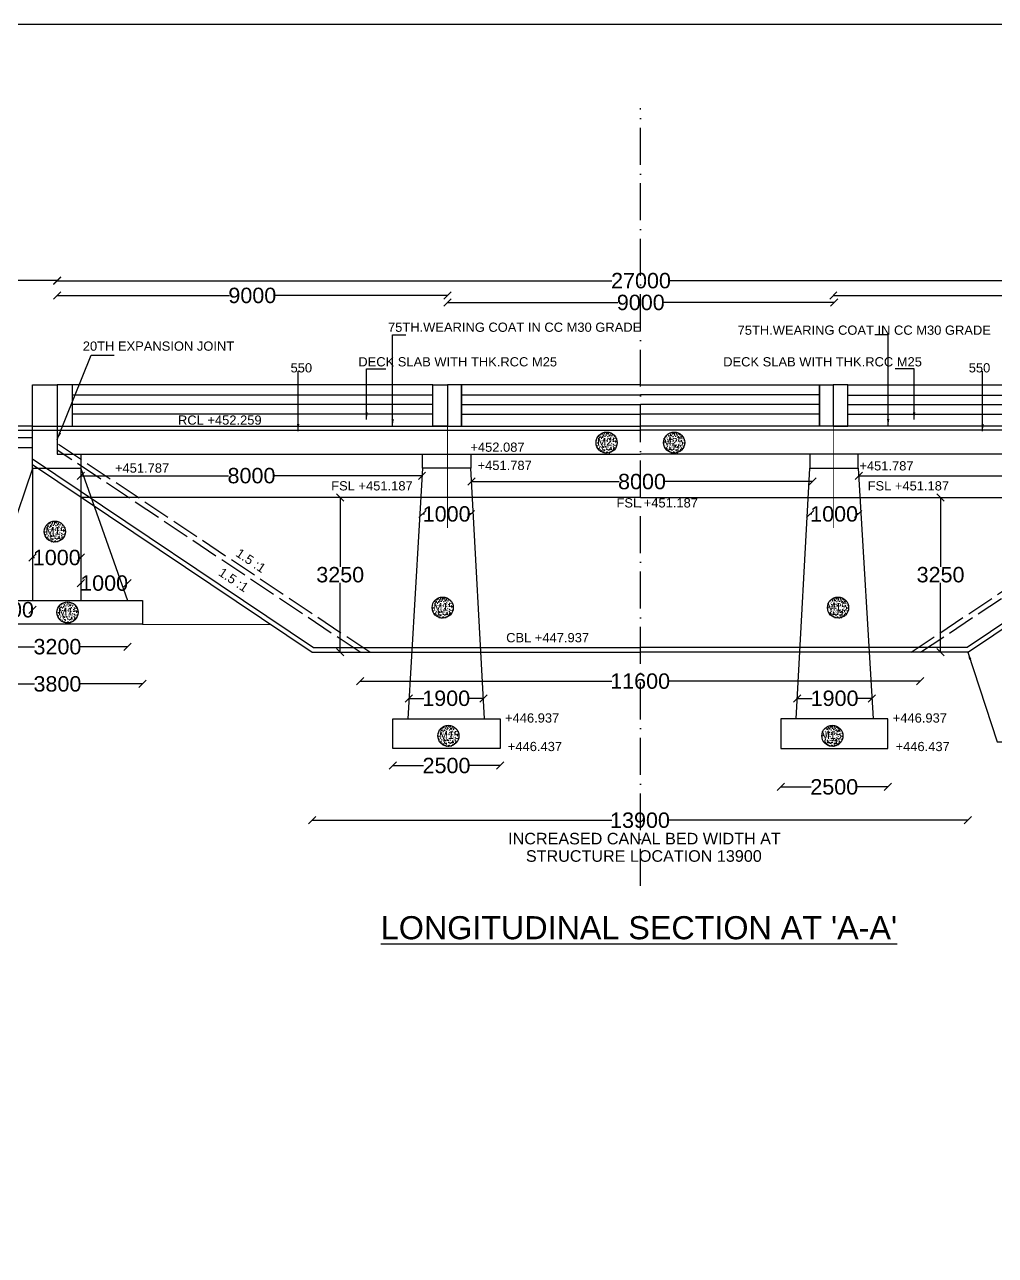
# Model space of a CAD drawing. Header units: millimetres. Extents: x 5124 to 3289338, y 2311 to 45959500.
# Drawn here: x 3252169 to 3264772, y 45943520 to 45959500 of the extents above; entities that cross this region are included whole.
import ezdxf

# ---------------------------------------------------------------- set-up
doc = ezdxf.new("R2010")
doc.units = ezdxf.units.MM
doc.header["$MEASUREMENT"] = 0
doc.linetypes.add('ACAD_ISO02W100', pattern=[15, 12, -3])
doc.linetypes.add('ACAD_ISO10W100', pattern=[18, 12, -3, 0, -3])
for name, color, linetype in [('DIMENSION', 7, 'Continuous'), ('DRAWING', 7, 'Continuous'), ('TEXT', 7, 'Continuous')]:
    doc.layers.add(name, color=color, linetype=linetype)
doc.styles.get("Standard").update_dxf_attribs({"font": 'arial.ttf', "height": 200})
doc.dimstyles.get("Standard").update_dxf_attribs({"dimtxt": 200, "dimasz": 110, "dimexe": 0.18, "dimexo": 0.0625, "dimgap": 0.09, "dimtad": 0, "dimtih": 1, "dimtoh": 1, "dimdec": 0, "dimzin": 0, "dimdsep": 46, "dimtxsty": 'Standard', "dimblk": 'OBLIQUE', "dimcen": 0.09, "dimse1": 1, "dimse2": 1, "dimadec": 0, "dimazin": 0, "dimtfac": 1, "dimtdec": 0, "dimtofl": 0, "dimtmove": 0, "dimatfit": 3, "dimfxl": 1, "dimtolj": 1, "dimtzin": 0, "dimarcsym": 0})

# ---------------------------------------------------------------- blocks, each defined once
blk = doc.blocks.new('_Oblique')
at = {"color": 0, "linetype": 'ByBlock', "lineweight": -2}
blk.add_line((-0.5, -0.5), (0.5, 0.5), dxfattribs=at)
blk = doc.blocks.new('*D28')
at = {"layer": 'Defpoints', "color": 0, "transparency": 16777216}
for p in [(3250452, 45956583), (3252592, 45956177), (3252592, 45954823)]:
    blk.add_point(p, dxfattribs=at)
at = {"layer": 'DRAWING', "color": 0, "lineweight": -2, "transparency": 16777216}
for p, q in [((3250452, 45956177), (3251224, 45956177)), ((3252592, 45956177), (3251820, 45956177))]:
    blk.add_line(p, q, dxfattribs=at)
at = {"layer": 'DRAWING', "color": 0, "lineweight": -2, "transparency": 16777216, "xscale": 95, "yscale": 95, "zscale": 95, "rotation": 180}
blk.add_blockref('_Oblique', (3250452, 45956177), dxfattribs=at)
at = {"layer": 'DRAWING', "color": 0, "lineweight": -2, "transparency": 16777216, "xscale": 95, "yscale": 95, "zscale": 95}
blk.add_blockref('_Oblique', (3252592, 45956177), dxfattribs=at)
at = {"layer": 'DRAWING', "color": 0, "transparency": 16777216, "insert": (3251522, 45956177), "char_height": 200, "attachment_point": 5}
blk.add_mtext('\\A1;3500', dxfattribs=at)
blk = doc.blocks.new('*D29')
at = {"layer": 'Defpoints', "color": 0, "transparency": 16777216}
for p in [(3252592, 45956177), (3257659, 45955983), (3257659, 45954822)]:
    blk.add_point(p, dxfattribs=at)
at = {"layer": 'DRAWING', "color": 0, "lineweight": -2, "transparency": 16777216}
for p, q in [((3252592, 45955983), (3254827, 45955983)), ((3257659, 45955983), (3255424, 45955983))]:
    blk.add_line(p, q, dxfattribs=at)
at = {"layer": 'DRAWING', "color": 0, "lineweight": -2, "transparency": 16777216, "xscale": 95, "yscale": 95, "zscale": 95, "rotation": 180}
blk.add_blockref('_Oblique', (3252592, 45955983), dxfattribs=at)
at = {"layer": 'DRAWING', "color": 0, "lineweight": -2, "transparency": 16777216, "xscale": 95, "yscale": 95, "zscale": 95}
blk.add_blockref('_Oblique', (3257659, 45955983), dxfattribs=at)
at = {"layer": 'DRAWING', "color": 0, "transparency": 16777216, "insert": (3255125, 45955983), "char_height": 200, "attachment_point": 5}
blk.add_mtext('\\A1;9000', dxfattribs=at)
blk = doc.blocks.new('*D36')
at = {"layer": 'Defpoints', "color": 0, "transparency": 16777216}
for p in [(3252900, 45953643), (3252900, 45953631), (3257328, 45953631)]:
    blk.add_point(p, dxfattribs=at)
at = {"layer": 'DRAWING', "color": 0, "lineweight": -2, "transparency": 16777216}
for p, q in [((3252900, 45953643), (3254815, 45953643)), ((3257328, 45953643), (3255412, 45953643))]:
    blk.add_line(p, q, dxfattribs=at)
at = {"layer": 'DRAWING', "color": 0, "lineweight": -2, "transparency": 16777216, "xscale": 95, "yscale": 95, "zscale": 95, "rotation": 180}
blk.add_blockref('_Oblique', (3252900, 45953643), dxfattribs=at)
at = {"layer": 'DRAWING', "color": 0, "lineweight": -2, "transparency": 16777216, "xscale": 95, "yscale": 95, "zscale": 95}
blk.add_blockref('_Oblique', (3257328, 45953643), dxfattribs=at)
at = {"layer": 'DRAWING', "color": 0, "transparency": 16777216, "insert": (3255114, 45953643), "char_height": 200, "attachment_point": 5}
blk.add_mtext('\\A1;8000', dxfattribs=at)
blk = doc.blocks.new('*D37')
at = {"layer": 'Defpoints', "color": 0, "transparency": 16777216}
for p in [(3252272, 45952580), (3252900, 45952580), (3252900, 45952580)]:
    blk.add_point(p, dxfattribs=at)
at = {"layer": 'DRAWING', "color": 0, "lineweight": -2, "transparency": 16777216}
for p, q in [((3252272, 45952580), (3252297, 45952580)), ((3252900, 45952580), (3252875, 45952580))]:
    blk.add_line(p, q, dxfattribs=at)
at = {"layer": 'DRAWING', "color": 0, "lineweight": -2, "transparency": 16777216, "xscale": 95, "yscale": 95, "zscale": 95, "rotation": 180}
blk.add_blockref('_Oblique', (3252272, 45952580), dxfattribs=at)
at = {"layer": 'DRAWING', "color": 0, "lineweight": -2, "transparency": 16777216, "xscale": 95, "yscale": 95, "zscale": 95}
blk.add_blockref('_Oblique', (3252900, 45952580), dxfattribs=at)
at = {"layer": 'DRAWING', "color": 0, "transparency": 16777216, "insert": (3252586, 45952580), "char_height": 200, "attachment_point": 5}
blk.add_mtext('\\A1;1000', dxfattribs=at)
blk = doc.blocks.new('*D38')
at = {"layer": 'Defpoints', "color": 0, "transparency": 16777216}
for p in [(3253503, 45952248), (3252900, 45952023), (3253503, 45952023)]:
    blk.add_point(p, dxfattribs=at)
at = {"layer": 'DRAWING', "color": 0, "lineweight": -2, "transparency": 16777216}
for p, q in [((3252900, 45952248), (3252912, 45952248)), ((3253503, 45952248), (3253490, 45952248))]:
    blk.add_line(p, q, dxfattribs=at)
at = {"layer": 'DRAWING', "color": 0, "lineweight": -2, "transparency": 16777216, "xscale": 95, "yscale": 95, "zscale": 95, "rotation": 180}
blk.add_blockref('_Oblique', (3252900, 45952248), dxfattribs=at)
at = {"layer": 'DRAWING', "color": 0, "lineweight": -2, "transparency": 16777216, "xscale": 95, "yscale": 95, "zscale": 95}
blk.add_blockref('_Oblique', (3253503, 45952248), dxfattribs=at)
at = {"layer": 'DRAWING', "color": 0, "transparency": 16777216, "insert": (3253201, 45952248), "char_height": 200, "attachment_point": 5}
blk.add_mtext('\\A1;1000', dxfattribs=at)
blk = doc.blocks.new('*D39')
at = {"layer": 'Defpoints', "color": 0, "transparency": 16777216}
for p in [(3251687, 45952023), (3252272, 45952023), (3252272, 45951902)]:
    blk.add_point(p, dxfattribs=at)
at = {"layer": 'DRAWING', "color": 0, "lineweight": -2, "transparency": 16777216}
for p, q in [((3251687, 45951902), (3251690, 45951902)), ((3252272, 45951902), (3252268, 45951902))]:
    blk.add_line(p, q, dxfattribs=at)
at = {"layer": 'DRAWING', "color": 0, "lineweight": -2, "transparency": 16777216, "xscale": 95, "yscale": 95, "zscale": 95, "rotation": 180}
blk.add_blockref('_Oblique', (3251687, 45951902), dxfattribs=at)
at = {"layer": 'DRAWING', "color": 0, "lineweight": -2, "transparency": 16777216, "xscale": 95, "yscale": 95, "zscale": 95}
blk.add_blockref('_Oblique', (3252272, 45951902), dxfattribs=at)
at = {"layer": 'DRAWING', "color": 0, "transparency": 16777216, "insert": (3251979, 45951902), "char_height": 200, "attachment_point": 5}
blk.add_mtext('\\A1;1100', dxfattribs=at)
blk = doc.blocks.new('*D30')
at = {"layer": 'Defpoints', "color": 0, "transparency": 16777216}
for p in [(3251687, 45952023), (3253503, 45952023), (3253503, 45951422)]:
    blk.add_point(p, dxfattribs=at)
at = {"layer": 'DRAWING', "color": 0, "lineweight": -2, "transparency": 16777216}
for p, q in [((3251687, 45951422), (3252297, 45951422)), ((3253503, 45951422), (3252893, 45951422))]:
    blk.add_line(p, q, dxfattribs=at)
at = {"layer": 'DRAWING', "color": 0, "lineweight": -2, "transparency": 16777216, "xscale": 95, "yscale": 95, "zscale": 95, "rotation": 180}
blk.add_blockref('_Oblique', (3251687, 45951422), dxfattribs=at)
at = {"layer": 'DRAWING', "color": 0, "lineweight": -2, "transparency": 16777216, "xscale": 95, "yscale": 95, "zscale": 95}
blk.add_blockref('_Oblique', (3253503, 45951422), dxfattribs=at)
at = {"layer": 'DRAWING', "color": 0, "transparency": 16777216, "insert": (3252595, 45951422), "char_height": 200, "attachment_point": 5}
blk.add_mtext('\\A1;3200', dxfattribs=at)
blk = doc.blocks.new('*D40')
at = {"layer": 'Defpoints', "color": 0, "transparency": 16777216}
for p in [(3251493, 45951715), (3253698, 45951715), (3251493, 45950939)]:
    blk.add_point(p, dxfattribs=at)
at = {"layer": 'DRAWING', "color": 0, "lineweight": -2, "transparency": 16777216}
for p, q in [((3251493, 45950939), (3252297, 45950939)), ((3253698, 45950939), (3252893, 45950939))]:
    blk.add_line(p, q, dxfattribs=at)
at = {"layer": 'DRAWING', "color": 0, "lineweight": -2, "transparency": 16777216, "xscale": 95, "yscale": 95, "zscale": 95, "rotation": 180}
blk.add_blockref('_Oblique', (3251493, 45950939), dxfattribs=at)
at = {"layer": 'DRAWING', "color": 0, "lineweight": -2, "transparency": 16777216, "xscale": 95, "yscale": 95, "zscale": 95}
blk.add_blockref('_Oblique', (3253698, 45950939), dxfattribs=at)
at = {"layer": 'DRAWING', "color": 0, "transparency": 16777216, "insert": (3252595, 45950939), "char_height": 200, "attachment_point": 5}
blk.add_mtext('\\A1;3800', dxfattribs=at)
blk = doc.blocks.new('*D41')
at = {"layer": 'Defpoints', "color": 0, "transparency": 16777216}
for p in [(3256266, 45953362), (3256266, 45951351), (3256266, 45951351)]:
    blk.add_point(p, dxfattribs=at)
at = {"layer": 'DRAWING', "color": 0, "lineweight": -2, "transparency": 16777216}
for p, q in [((3256266, 45953362), (3256266, 45952459)), ((3256266, 45951351), (3256266, 45952254))]:
    blk.add_line(p, q, dxfattribs=at)
at = {"layer": 'DRAWING', "color": 0, "lineweight": -2, "transparency": 16777216, "xscale": 95, "yscale": 95, "zscale": 95}
for p, rotation in [((3256266, 45953362), 90), ((3256266, 45951351), 270)]:
    blk.add_blockref('_Oblique', p, dxfattribs=dict(at, rotation=rotation))
at = {"layer": 'DRAWING', "color": 0, "transparency": 16777216, "insert": (3256266, 45952357), "char_height": 200, "attachment_point": 5}
blk.add_mtext('\\A1;3250', dxfattribs=at)
blk = doc.blocks.new('*D31')
at = {"layer": 'Defpoints', "color": 0, "transparency": 16777216}
for p in [(3257335, 45953156), (3257960, 45953156), (3257960, 45953146)]:
    blk.add_point(p, dxfattribs=at)
at = {"layer": 'DRAWING', "color": 0, "lineweight": -2, "transparency": 16777216}
for p, q in [((3257335, 45953146), (3257359, 45953146)), ((3257960, 45953146), (3257937, 45953146))]:
    blk.add_line(p, q, dxfattribs=at)
at = {"layer": 'DRAWING', "color": 0, "lineweight": -2, "transparency": 16777216, "xscale": 95, "yscale": 95, "zscale": 95, "rotation": 180}
blk.add_blockref('_Oblique', (3257335, 45953146), dxfattribs=at)
at = {"layer": 'DRAWING', "color": 0, "lineweight": -2, "transparency": 16777216, "xscale": 95, "yscale": 95, "zscale": 95}
blk.add_blockref('_Oblique', (3257960, 45953146), dxfattribs=at)
at = {"layer": 'DRAWING', "color": 0, "transparency": 16777216, "insert": (3257648, 45953146), "char_height": 200, "attachment_point": 5}
blk.add_mtext('\\A1;1000', dxfattribs=at)
blk = doc.blocks.new('*D42')
at = {"layer": 'Defpoints', "color": 0, "transparency": 16777216}
for p in [(3257158, 45950747), (3258127, 45950752), (3258127, 45950752)]:
    blk.add_point(p, dxfattribs=at)
at = {"layer": 'DRAWING', "color": 0, "lineweight": -2, "transparency": 16777216}
for p, q in [((3257158, 45950752), (3257353, 45950752)), ((3258127, 45950752), (3257931, 45950752))]:
    blk.add_line(p, q, dxfattribs=at)
at = {"layer": 'DRAWING', "color": 0, "lineweight": -2, "transparency": 16777216, "xscale": 95, "yscale": 95, "zscale": 95, "rotation": 180}
blk.add_blockref('_Oblique', (3257158, 45950752), dxfattribs=at)
at = {"layer": 'DRAWING', "color": 0, "lineweight": -2, "transparency": 16777216, "xscale": 95, "yscale": 95, "zscale": 95}
blk.add_blockref('_Oblique', (3258127, 45950752), dxfattribs=at)
at = {"layer": 'DRAWING', "color": 0, "transparency": 16777216, "insert": (3257642, 45950752), "char_height": 200, "attachment_point": 5}
blk.add_mtext('\\A1;1900', dxfattribs=at)
blk = doc.blocks.new('*D43')
at = {"layer": 'Defpoints', "color": 0, "transparency": 16777216}
for p in [(3256951, 45950102), (3258342, 45950102), (3258342, 45949879)]:
    blk.add_point(p, dxfattribs=at)
at = {"layer": 'DRAWING', "color": 0, "lineweight": -2, "transparency": 16777216}
for p, q in [((3256951, 45949879), (3257346, 45949879)), ((3258342, 45949879), (3257946, 45949879))]:
    blk.add_line(p, q, dxfattribs=at)
at = {"layer": 'DRAWING', "color": 0, "lineweight": -2, "transparency": 16777216, "xscale": 95, "yscale": 95, "zscale": 95, "rotation": 180}
blk.add_blockref('_Oblique', (3256951, 45949879), dxfattribs=at)
at = {"layer": 'DRAWING', "color": 0, "lineweight": -2, "transparency": 16777216, "xscale": 95, "yscale": 95, "zscale": 95}
blk.add_blockref('_Oblique', (3258342, 45949879), dxfattribs=at)
at = {"layer": 'DRAWING', "color": 0, "transparency": 16777216, "insert": (3257646, 45949879), "char_height": 200, "attachment_point": 5}
blk.add_mtext('\\A1;2500', dxfattribs=at)
blk = doc.blocks.new('*D44')
at = {"layer": 'Defpoints', "color": 0, "transparency": 16777216}
for p in [(3256525, 45951351), (3263794, 45951351), (3263794, 45950975)]:
    blk.add_point(p, dxfattribs=at)
at = {"layer": 'DRAWING', "color": 0, "lineweight": -2, "transparency": 16777216}
for p, q in [((3256525, 45950975), (3259793, 45950975)), ((3263794, 45950975), (3260526, 45950975))]:
    blk.add_line(p, q, dxfattribs=at)
at = {"layer": 'DRAWING', "color": 0, "lineweight": -2, "transparency": 16777216, "xscale": 95, "yscale": 95, "zscale": 95, "rotation": 180}
blk.add_blockref('_Oblique', (3256525, 45950975), dxfattribs=at)
at = {"layer": 'DRAWING', "color": 0, "lineweight": -2, "transparency": 16777216, "xscale": 95, "yscale": 95, "zscale": 95}
blk.add_blockref('_Oblique', (3263794, 45950975), dxfattribs=at)
at = {"layer": 'DRAWING', "color": 0, "transparency": 16777216, "insert": (3260160, 45950975), "char_height": 200, "attachment_point": 5}
blk.add_mtext('\\A1;11600', dxfattribs=at)
blk = doc.blocks.new('*D45')
at = {"layer": 'Defpoints', "color": 0, "transparency": 16777216}
for p in [(3257971, 45953593), (3262397, 45953593), (3262397, 45953566)]:
    blk.add_point(p, dxfattribs=at)
at = {"layer": 'DRAWING', "color": 0, "lineweight": -2, "transparency": 16777216}
for p, q in [((3257971, 45953566), (3259886, 45953566)), ((3262397, 45953566), (3260483, 45953566))]:
    blk.add_line(p, q, dxfattribs=at)
at = {"layer": 'DRAWING', "color": 0, "lineweight": -2, "transparency": 16777216, "xscale": 95, "yscale": 95, "zscale": 95, "rotation": 180}
blk.add_blockref('_Oblique', (3257971, 45953566), dxfattribs=at)
at = {"layer": 'DRAWING', "color": 0, "lineweight": -2, "transparency": 16777216, "xscale": 95, "yscale": 95, "zscale": 95}
blk.add_blockref('_Oblique', (3262397, 45953566), dxfattribs=at)
at = {"layer": 'DRAWING', "color": 0, "transparency": 16777216, "insert": (3260184, 45953566), "char_height": 200, "attachment_point": 5}
blk.add_mtext('\\A1;8000', dxfattribs=at)
blk = doc.blocks.new('*D32')
at = {"layer": 'Defpoints', "color": 0, "transparency": 16777216}
for p in [(3257659, 45955983), (3262677, 45955983), (3262677, 45955892)]:
    blk.add_point(p, dxfattribs=at)
at = {"layer": 'DRAWING', "color": 0, "lineweight": -2, "transparency": 16777216}
for p, q in [((3257659, 45955892), (3259869, 45955892)), ((3262677, 45955892), (3260466, 45955892))]:
    blk.add_line(p, q, dxfattribs=at)
at = {"layer": 'DRAWING', "color": 0, "lineweight": -2, "transparency": 16777216, "xscale": 95, "yscale": 95, "zscale": 95, "rotation": 180}
blk.add_blockref('_Oblique', (3257659, 45955892), dxfattribs=at)
at = {"layer": 'DRAWING', "color": 0, "lineweight": -2, "transparency": 16777216, "xscale": 95, "yscale": 95, "zscale": 95}
blk.add_blockref('_Oblique', (3262677, 45955892), dxfattribs=at)
at = {"layer": 'DRAWING', "color": 0, "transparency": 16777216, "insert": (3260168, 45955892), "char_height": 200, "attachment_point": 5}
blk.add_mtext('\\A1;9000', dxfattribs=at)
blk = doc.blocks.new('*D33')
at = {"layer": 'Defpoints', "color": 0, "transparency": 16777216}
for p in [(3252592, 45956177), (3267749, 45956177), (3267749, 45956175)]:
    blk.add_point(p, dxfattribs=at)
at = {"layer": 'DRAWING', "color": 0, "lineweight": -2, "transparency": 16777216}
for p, q in [((3252592, 45956175), (3259793, 45956175)), ((3267749, 45956175), (3260548, 45956175))]:
    blk.add_line(p, q, dxfattribs=at)
at = {"layer": 'DRAWING', "color": 0, "lineweight": -2, "transparency": 16777216, "xscale": 95, "yscale": 95, "zscale": 95, "rotation": 180}
blk.add_blockref('_Oblique', (3252592, 45956175), dxfattribs=at)
at = {"layer": 'DRAWING', "color": 0, "lineweight": -2, "transparency": 16777216, "xscale": 95, "yscale": 95, "zscale": 95}
blk.add_blockref('_Oblique', (3267749, 45956175), dxfattribs=at)
at = {"layer": 'DRAWING', "color": 0, "transparency": 16777216, "insert": (3260171, 45956175), "char_height": 200, "attachment_point": 5}
blk.add_mtext('\\A1;27000', dxfattribs=at)
blk = doc.blocks.new('*D46')
at = {"layer": 'Defpoints', "color": 0, "transparency": 16777216}
for p in [(3255902, 45951351), (3264415, 45951351), (3264415, 45949169)]:
    blk.add_point(p, dxfattribs=at)
at = {"layer": 'DRAWING', "color": 0, "lineweight": -2, "transparency": 16777216}
for p, q in [((3255902, 45949169), (3259792, 45949169)), ((3264415, 45949169), (3260525, 45949169))]:
    blk.add_line(p, q, dxfattribs=at)
at = {"layer": 'DRAWING', "color": 0, "lineweight": -2, "transparency": 16777216, "xscale": 95, "yscale": 95, "zscale": 95, "rotation": 180}
blk.add_blockref('_Oblique', (3255902, 45949169), dxfattribs=at)
at = {"layer": 'DRAWING', "color": 0, "lineweight": -2, "transparency": 16777216, "xscale": 95, "yscale": 95, "zscale": 95}
blk.add_blockref('_Oblique', (3264415, 45949169), dxfattribs=at)
at = {"layer": 'DRAWING', "color": 0, "transparency": 16777216, "insert": (3260158, 45949169), "char_height": 200, "attachment_point": 5}
blk.add_mtext('\\A1;13900', dxfattribs=at)
blk = doc.blocks.new('*D49')
at = {"layer": 'Defpoints', "color": 0, "transparency": 16777216}
for p in [(3267734, 45956177), (3262668, 45955983), (3262668, 45954822)]:
    blk.add_point(p, dxfattribs=at)
at = {"layer": 'DRAWING', "color": 0, "lineweight": -2, "transparency": 16777216}
for p, q in [((3262668, 45955983), (3264902, 45955983)), ((3267734, 45955983), (3265499, 45955983))]:
    blk.add_line(p, q, dxfattribs=at)
at = {"layer": 'DRAWING', "color": 0, "lineweight": -2, "transparency": 16777216, "xscale": 95, "yscale": 95, "zscale": 95, "rotation": 180}
blk.add_blockref('_Oblique', (3262668, 45955983), dxfattribs=at)
at = {"layer": 'DRAWING', "color": 0, "lineweight": -2, "transparency": 16777216, "xscale": 95, "yscale": 95, "zscale": 95}
blk.add_blockref('_Oblique', (3267734, 45955983), dxfattribs=at)
at = {"layer": 'DRAWING', "color": 0, "transparency": 16777216, "insert": (3265201, 45955983), "char_height": 200, "attachment_point": 5}
blk.add_mtext('\\A1;9000', dxfattribs=at)
blk = doc.blocks.new('*D50')
at = {"layer": 'Defpoints', "color": 0, "transparency": 16777216}
for p in [(3262998, 45953631), (3267426, 45953643), (3267426, 45953631)]:
    blk.add_point(p, dxfattribs=at)
at = {"layer": 'DRAWING', "color": 0, "lineweight": -2, "transparency": 16777216}
for p, q in [((3262998, 45953643), (3264914, 45953643)), ((3267426, 45953643), (3265511, 45953643))]:
    blk.add_line(p, q, dxfattribs=at)
at = {"layer": 'DRAWING', "color": 0, "lineweight": -2, "transparency": 16777216, "xscale": 95, "yscale": 95, "zscale": 95, "rotation": 180}
blk.add_blockref('_Oblique', (3262998, 45953643), dxfattribs=at)
at = {"layer": 'DRAWING', "color": 0, "lineweight": -2, "transparency": 16777216, "xscale": 95, "yscale": 95, "zscale": 95}
blk.add_blockref('_Oblique', (3267426, 45953643), dxfattribs=at)
at = {"layer": 'DRAWING', "color": 0, "transparency": 16777216, "insert": (3265212, 45953643), "char_height": 200, "attachment_point": 5}
blk.add_mtext('\\A1;8000', dxfattribs=at)
blk = doc.blocks.new('*D55')
at = {"layer": 'Defpoints', "color": 0, "transparency": 16777216}
for p in [(3264060, 45953362), (3264060, 45951351), (3264060, 45951351)]:
    blk.add_point(p, dxfattribs=at)
at = {"layer": 'DRAWING', "color": 0, "lineweight": -2, "transparency": 16777216}
for p, q in [((3264060, 45953362), (3264060, 45952459)), ((3264060, 45951351), (3264060, 45952254))]:
    blk.add_line(p, q, dxfattribs=at)
at = {"layer": 'DRAWING', "color": 0, "lineweight": -2, "transparency": 16777216, "xscale": 95, "yscale": 95, "zscale": 95}
for p, rotation in [((3264060, 45953362), 90), ((3264060, 45951351), 270)]:
    blk.add_blockref('_Oblique', p, dxfattribs=dict(at, rotation=rotation))
at = {"layer": 'DRAWING', "color": 0, "transparency": 16777216, "insert": (3264060, 45952357), "char_height": 200, "attachment_point": 5}
blk.add_mtext('\\A1;3250', dxfattribs=at)
blk = doc.blocks.new('*D35')
at = {"layer": 'Defpoints', "color": 0, "transparency": 16777216}
for p in [(3262366, 45953156), (3262366, 45953146), (3262991, 45953156)]:
    blk.add_point(p, dxfattribs=at)
at = {"layer": 'DRAWING', "color": 0, "lineweight": -2, "transparency": 16777216}
for p, q in [((3262366, 45953146), (3262389, 45953146)), ((3262991, 45953146), (3262967, 45953146))]:
    blk.add_line(p, q, dxfattribs=at)
at = {"layer": 'DRAWING', "color": 0, "lineweight": -2, "transparency": 16777216, "xscale": 95, "yscale": 95, "zscale": 95, "rotation": 180}
blk.add_blockref('_Oblique', (3262366, 45953146), dxfattribs=at)
at = {"layer": 'DRAWING', "color": 0, "lineweight": -2, "transparency": 16777216, "xscale": 95, "yscale": 95, "zscale": 95}
blk.add_blockref('_Oblique', (3262991, 45953146), dxfattribs=at)
at = {"layer": 'DRAWING', "color": 0, "transparency": 16777216, "insert": (3262678, 45953146), "char_height": 200, "attachment_point": 5}
blk.add_mtext('\\A1;1000', dxfattribs=at)
blk = doc.blocks.new('*D56')
at = {"layer": 'Defpoints', "color": 0, "transparency": 16777216}
for p in [(3262199, 45950752), (3262199, 45950752), (3263168, 45950747)]:
    blk.add_point(p, dxfattribs=at)
at = {"layer": 'DRAWING', "color": 0, "lineweight": -2, "transparency": 16777216}
for p, q in [((3262199, 45950752), (3262395, 45950752)), ((3263168, 45950752), (3262973, 45950752))]:
    blk.add_line(p, q, dxfattribs=at)
at = {"layer": 'DRAWING', "color": 0, "lineweight": -2, "transparency": 16777216, "xscale": 95, "yscale": 95, "zscale": 95, "rotation": 180}
blk.add_blockref('_Oblique', (3262199, 45950752), dxfattribs=at)
at = {"layer": 'DRAWING', "color": 0, "lineweight": -2, "transparency": 16777216, "xscale": 95, "yscale": 95, "zscale": 95}
blk.add_blockref('_Oblique', (3263168, 45950752), dxfattribs=at)
at = {"layer": 'DRAWING', "color": 0, "transparency": 16777216, "insert": (3262684, 45950752), "char_height": 200, "attachment_point": 5}
blk.add_mtext('\\A1;1900', dxfattribs=at)
blk = doc.blocks.new('*D57')
at = {"layer": 'Defpoints', "color": 0, "transparency": 16777216}
for p in [(3261985, 45950102), (3263375, 45950102), (3261985, 45949602)]:
    blk.add_point(p, dxfattribs=at)
at = {"layer": 'DRAWING', "color": 0, "lineweight": -2, "transparency": 16777216}
for p, q in [((3261985, 45949602), (3262380, 45949602)), ((3263375, 45949602), (3262980, 45949602))]:
    blk.add_line(p, q, dxfattribs=at)
at = {"layer": 'DRAWING', "color": 0, "lineweight": -2, "transparency": 16777216, "xscale": 95, "yscale": 95, "zscale": 95, "rotation": 180}
blk.add_blockref('_Oblique', (3261985, 45949602), dxfattribs=at)
at = {"layer": 'DRAWING', "color": 0, "lineweight": -2, "transparency": 16777216, "xscale": 95, "yscale": 95, "zscale": 95}
blk.add_blockref('_Oblique', (3263375, 45949602), dxfattribs=at)
at = {"layer": 'DRAWING', "color": 0, "transparency": 16777216, "insert": (3262680, 45949602), "char_height": 200, "attachment_point": 5}
blk.add_mtext('\\A1;2500', dxfattribs=at)

msp = doc.modelspace()

# ---------------------------------------------------------------- hatches: boundary and pattern name
at = {"layer": 'DRAWING'}
h = msp.add_hatch(dxfattribs=at)
h.set_pattern_fill('AR-CONC', color=256, scale=10, style=0)
h.set_pattern_definition([(50, (172256.794, -92.95), (71.72601826, -6.2752135), [7.5, -82.5]), (355, (172256.794, -92.95), (-13.87513336, 75.21921337), [6, -66]), (100.4514, (172262.77, -93.476), (57.85093817, 68.94395421), [6.374019, -70.1142112]), (46.1842, (172256.79, -72.95), (106.72410486, -16.55190143), [11.25, -123.75]), (96.6356, (172265.69, -74.33), (93.46627055, 97.4117871), [9.5610288, -105.1713]), (351.1842, (172256.79, -72.95), (93.46619451, 97.4118601), [9, -99]), (21, (172266.794, -77.95), (59.69070521, -40.26188907), [7.5, -82.5]), (326, (172266.794, -77.95), (24.33153319, 72.5150045), [6, -66]), (71.4514, (172271.77, -81.31), (84.02226286, 32.25304967), [6.374019, -70.1142112]), (37.5, (172256.794, -92.953), (1.215985532, 33.289385383), [0, -65.2, 0, -67, 0, -66.25]), (7.5, (172256.794, -92.953), (26.306953744, 39.441171188), [0, -38.2, 0, -63.7, 0, -25.25]), (327.5, (172234.494, -92.953), (53.382243617, -2.255487173), [0, -25, 0, -78, 0, -103.5]), (317.5, (172224.494, -92.953), (58.318616934, 10.010498233), [0, -32.5, 0, -51.8, 0, -73.5])])
h.paths.add_polyline_path([(3259587.3, 45954073.4, 1), (3259861.2, 45954073.4, 1.000001)])
h.paths.add_polyline_path([(3259577.7, 45954158.3), (3259883.5, 45954158.3), (3259883.5, 45954006.2), (3259577.7, 45954006.2)], flags=9)
h = msp.add_hatch(dxfattribs=at)
h.set_pattern_fill('AR-CONC', color=256, scale=10, style=0)
h.set_pattern_definition([(130, (6348069.296, -92.95), (-71.72601826, -6.2752135), [7.5, -82.5]), (185, (6348069.296, -92.95), (13.87513336, 75.21921337), [6, -66]), (79.5486, (6348063.32, -93.476), (-57.85093817, 68.94395421), [6.374019, -70.1142112]), (133.8158, (6348069.296, -72.95), (-106.72410486, -16.55190143), [11.25, -123.75]), (83.3644, (6348060.4, -74.33), (-93.46627055, 97.4117871), [9.5610288, -105.1713]), (188.8158, (6348069.3, -72.95), (-93.46619451, 97.4118601), [9, -99]), (159, (6348059.296, -77.95), (-59.69070521, -40.26188907), [7.5, -82.5]), (214, (6348059.296, -77.95), (-24.33153319, 72.5150045), [6, -66]), (108.5486, (6348054.32, -81.31), (-84.02226286, 32.25304967), [6.374019, -70.1142112]), (142.5, (6348069.296, -92.953), (-1.215985532, 33.289385383), [0, -65.2, 0, -67, 0, -66.25]), (172.5, (6348069.296, -92.953), (-26.306953744, 39.441171188), [0, -38.2, 0, -63.7, 0, -25.25]), (212.5, (6348091.596, -92.953), (-53.382243617, -2.255487173), [0, -25, 0, -78, 0, -103.5]), (222.5, (6348101.596, -92.953), (-58.318616934, 10.010498233), [0, -32.5, 0, -51.8, 0, -73.5])])
h.paths.add_polyline_path([(3260464.9, 45954073.4, 1), (3260738.8, 45954073.4, 1.000001)])
h.paths.add_polyline_path([(3260442.6, 45954158.3), (3260748.4, 45954158.3), (3260748.4, 45954006.2), (3260442.6, 45954006.2)], flags=9)
h = msp.add_hatch(dxfattribs=at)
h.set_pattern_fill('AR-CONC', color=256, scale=10, style=0)
h.set_pattern_definition([(50, (165093.47, -1248.44), (71.72601826, -6.2752135), [7.5, -82.5]), (355, (165093.47, -1248.44), (-13.87513336, 75.21921337), [6, -66]), (100.4514, (165099.45, -1248.964), (57.85093817, 68.94395421), [6.374019, -70.1142112]), (46.1842, (165093.47, -1228.44), (106.72410486, -16.55190143), [11.25, -123.75]), (96.6356, (165102.36, -1229.82), (93.46627055, 97.4117871), [9.5610288, -105.1713]), (351.1842, (165093.47, -1228.44), (93.46619451, 97.4118601), [9, -99]), (21, (165103.47, -1233.44), (59.69070521, -40.26188907), [7.5, -82.5]), (326, (165103.47, -1233.44), (24.33153319, 72.5150045), [6, -66]), (71.4514, (165108.444, -1236.796), (84.02226286, 32.25304967), [6.374019, -70.1142112]), (37.5, (165093.47, -1248.44), (1.215985532, 33.289385383), [0, -65.2, 0, -67, 0, -66.25]), (7.5, (165093.47, -1248.44), (26.306953744, 39.441171188), [0, -38.2, 0, -63.7, 0, -25.25]), (327.5, (165071.17, -1248.44), (53.382243617, -2.255487173), [0, -25, 0, -78, 0, -103.5]), (317.5, (165061.17, -1248.44), (58.318616934, 10.010498233), [0, -32.5, 0, -51.8, 0, -73.5])])
h.paths.add_polyline_path([(3252424, 45952917.9, 1), (3252697.9, 45952917.9, 1.000001)])
h.paths.add_polyline_path([(3252414.4, 45953002.8), (3252720.2, 45953002.8), (3252720.2, 45952850.7), (3252414.4, 45952850.7)], flags=9)
h = msp.add_hatch(dxfattribs=at)
h.set_pattern_fill('AR-CONC', color=256, scale=10, style=0)
h.set_pattern_definition([(50, (170129.48, -2235.07), (71.72601826, -6.2752135), [7.5, -82.5]), (355, (170129.48, -2235.07), (-13.87513336, 75.21921337), [6, -66]), (100.4514, (170135.455, -2235.595), (57.85093817, 68.94395421), [6.374019, -70.1142112]), (46.1842, (170129.48, -2215.07), (106.72410486, -16.55190143), [11.25, -123.75]), (96.6356, (170138.37, -2216.45), (93.46627055, 97.4117871), [9.5610288, -105.1713]), (351.1842, (170129.48, -2215.07), (93.46619451, 97.4118601), [9, -99]), (21, (170139.48, -2220.07), (59.69070521, -40.26188907), [7.5, -82.5]), (326, (170139.48, -2220.07), (24.33153319, 72.5150045), [6, -66]), (71.4514, (170144.45, -2223.43), (84.02226286, 32.25304967), [6.374019, -70.1142112]), (37.5, (170129.477, -2235.072), (1.215985532, 33.289385383), [0, -65.2, 0, -67, 0, -66.25]), (7.5, (170129.477, -2235.072), (26.306953744, 39.441171188), [0, -38.2, 0, -63.7, 0, -25.25]), (327.5, (170107.177, -2235.072), (53.382243617, -2.255487173), [0, -25, 0, -78, 0, -103.5]), (317.5, (170097.177, -2235.072), (58.318616934, 10.010498233), [0, -32.5, 0, -51.8, 0, -73.5])])
h.paths.add_polyline_path([(3257460, 45951931.2, 1), (3257733.9, 45951931.2, 1.000001)])
h.paths.add_polyline_path([(3257450.4, 45952016.2), (3257756.2, 45952016.2), (3257756.2, 45951864), (3257450.4, 45951864)], flags=9)
h = msp.add_hatch(dxfattribs=at)
h.set_pattern_fill('AR-CONC', color=256, scale=10, style=0)
h.set_pattern_definition([(130, (6350196.61, -2235.07), (-71.72601826, -6.2752135), [7.5, -82.5]), (185, (6350196.61, -2235.07), (13.87513336, 75.21921337), [6, -66]), (79.5486, (6350190.635, -2235.595), (-57.85093817, 68.94395421), [6.374019, -70.1142112]), (133.8158, (6350196.61, -2215.07), (-106.72410486, -16.55190143), [11.25, -123.75]), (83.3644, (6350187.72, -2216.45), (-93.46627055, 97.4117871), [9.5610288, -105.1713]), (188.8158, (6350196.61, -2215.07), (-93.46619451, 97.4118601), [9, -99]), (159, (6350186.61, -2220.07), (-59.69070521, -40.26188907), [7.5, -82.5]), (214, (6350186.61, -2220.07), (-24.33153319, 72.5150045), [6, -66]), (108.5486, (6350181.64, -2223.43), (-84.02226286, 32.25304967), [6.374019, -70.1142112]), (142.5, (6350196.612, -2235.072), (-1.215985532, 33.289385383), [0, -65.2, 0, -67, 0, -66.25]), (172.5, (6350196.612, -2235.072), (-26.306953744, 39.441171188), [0, -38.2, 0, -63.7, 0, -25.25]), (212.5, (6350218.912, -2235.072), (-53.382243617, -2.255487173), [0, -25, 0, -78, 0, -103.5]), (222.5, (6350228.91, -2235.072), (-58.318616934, 10.010498233), [0, -32.5, 0, -51.8, 0, -73.5])])
h.paths.add_polyline_path([(3262592.2, 45951931.2, 1), (3262866.1, 45951931.2, 1.000001)])
h.paths.add_polyline_path([(3262569.9, 45952016.2), (3262875.7, 45952016.2), (3262875.7, 45951864), (3262569.9, 45951864)], flags=9)
h = msp.add_hatch(dxfattribs=at)
h.set_pattern_fill('AR-CONC', color=256, scale=10, style=0)
h.set_pattern_definition([(50, (165257.723, -2297.864), (71.72601826, -6.2752135), [7.5, -82.5]), (355, (165257.72, -2297.864), (-13.87513336, 75.21921337), [6, -66]), (100.4514, (165263.7, -2298.39), (57.85093817, 68.94395421), [6.374019, -70.1142112]), (46.1842, (165257.72, -2277.86), (106.72410486, -16.55190143), [11.25, -123.75]), (96.6356, (165266.62, -2279.24), (93.46627055, 97.4117871), [9.5610288, -105.1713]), (351.1842, (165257.72, -2277.86), (93.46619451, 97.4118601), [9, -99]), (21, (165267.723, -2282.864), (59.69070521, -40.26188907), [7.5, -82.5]), (326, (165267.72, -2282.864), (24.33153319, 72.5150045), [6, -66]), (71.4514, (165272.7, -2286.22), (84.02226286, 32.25304967), [6.374019, -70.1142112]), (37.5, (165257.723, -2297.864), (1.215985532, 33.289385383), [0, -65.2, 0, -67, 0, -66.25]), (7.5, (165257.723, -2297.864), (26.306953744, 39.441171188), [0, -38.2, 0, -63.7, 0, -25.25]), (327.5, (165235.423, -2297.864), (53.382243617, -2.255487173), [0, -25, 0, -78, 0, -103.5]), (317.5, (165225.423, -2297.864), (58.318616934, 10.010498233), [0, -32.5, 0, -51.8, 0, -73.5])])
h.paths.add_polyline_path([(3252588.2, 45951868.4, 1), (3252862.1, 45951868.4, 1.000001)])
h.paths.add_polyline_path([(3252578.7, 45951953.4), (3252884.5, 45951953.4), (3252884.5, 45951801.3), (3252578.7, 45951801.3)], flags=9)
h = msp.add_hatch(dxfattribs=at)
h.set_pattern_fill('AR-CONC', color=256, scale=10, style=0)
h.set_pattern_definition([(50, (170203.31, -3900.76), (71.72601826, -6.2752135), [7.5, -82.5]), (355, (170203.31, -3900.76), (-13.87513336, 75.21921337), [6, -66]), (100.4514, (170209.284, -3901.28), (57.85093817, 68.94395421), [6.374019, -70.1142112]), (46.1842, (170203.31, -3880.76), (106.72410486, -16.55190143), [11.25, -123.75]), (96.6356, (170212.2, -3882.14), (93.46627055, 97.4117871), [9.5610288, -105.1713]), (351.1842, (170203.31, -3880.76), (93.46619451, 97.4118601), [9, -99]), (21, (170213.31, -3885.76), (59.69070521, -40.26188907), [7.5, -82.5]), (326, (170213.31, -3885.76), (24.33153319, 72.5150045), [6, -66]), (71.4514, (170218.28, -3889.114), (84.02226286, 32.25304967), [6.374019, -70.1142112]), (37.5, (170203.307, -3900.758), (1.215985532, 33.289385383), [0, -65.2, 0, -67, 0, -66.25]), (7.5, (170203.307, -3900.76), (26.306953744, 39.441171188), [0, -38.2, 0, -63.7, 0, -25.25]), (327.5, (170181.007, -3900.758), (53.382243617, -2.255487173), [0, -25, 0, -78, 0, -103.5]), (317.5, (170171.007, -3900.76), (58.318616934, 10.010498233), [0, -32.5, 0, -51.8, 0, -73.5])])
h.paths.add_polyline_path([(3257533.8, 45950265.6, 1), (3257807.7, 45950265.6, 1.000001)])
h.paths.add_polyline_path([(3257524.2, 45950350.5), (3257830, 45950350.5), (3257830, 45950198.4), (3257524.2, 45950198.4)], flags=9)
h = msp.add_hatch(dxfattribs=at)
h.set_pattern_fill('AR-CONC', color=256, scale=10, style=0)
h.set_pattern_definition([(130, (6350122.78, -3900.76), (-71.72601826, -6.2752135), [7.5, -82.5]), (185, (6350122.78, -3900.76), (13.87513336, 75.21921337), [6, -66]), (79.5486, (6350116.805, -3901.28), (-57.85093817, 68.94395421), [6.374019, -70.1142112]), (133.8158, (6350122.78, -3880.76), (-106.72410486, -16.55190143), [11.25, -123.75]), (83.3644, (6350113.89, -3882.14), (-93.46627055, 97.4117871), [9.5610288, -105.1713]), (188.8158, (6350122.78, -3880.76), (-93.46619451, 97.4118601), [9, -99]), (159, (6350112.78, -3885.76), (-59.69070521, -40.26188907), [7.5, -82.5]), (214, (6350112.78, -3885.76), (-24.33153319, 72.5150045), [6, -66]), (108.5486, (6350107.81, -3889.114), (-84.02226286, 32.25304967), [6.374019, -70.1142112]), (142.5, (6350122.782, -3900.758), (-1.215985532, 33.289385383), [0, -65.2, 0, -67, 0, -66.25]), (172.5, (6350122.782, -3900.76), (-26.306953744, 39.441171188), [0, -38.2, 0, -63.7, 0, -25.25]), (212.5, (6350145.082, -3900.758), (-53.382243617, -2.255487173), [0, -25, 0, -78, 0, -103.5]), (222.5, (6350155.082, -3900.76), (-58.318616934, 10.010498233), [0, -32.5, 0, -51.8, 0, -73.5])])
h.paths.add_polyline_path([(3262518.4, 45950265.6, 1), (3262792.3, 45950265.6, 1.000001)])
h.paths.add_polyline_path([(3262496, 45950350.5), (3262801.8, 45950350.5), (3262801.8, 45950198.4), (3262496, 45950198.4)], flags=9)

# ---------------------------------------------------------------- linework, layer by layer
at = {"layer": 'Defpoints'}
msp.add_lwpolyline([(3253697.5, 45951715.4), (3255365.2, 45951711.2)], dxfattribs=at)
at = {"layer": 'DRAWING'}
for points in [[(3289337.6, 45959500.3), (3241428.9, 45959500.3), (3241428.9, 45927568.1), (3289337.6, 45927568.1)], [(3252592.1, 45954284.7), (3252789.1, 45954284.7), (3252789.1, 45954823.4), (3252592.1, 45954823.4)], [(3257658.5, 45954284.7), (3257470.3, 45954284.7), (3257470.3, 45954821.9), (3257658.5, 45954821.9)], [(3257839.1, 45954823.2), (3257658.5, 45954823.2), (3257658.5, 45954284.7), (3257839.1, 45954284.7)], [(3262487, 45954823.2), (3262667.6, 45954823.2), (3262667.6, 45954284.7), (3262487, 45954284.7)], [(3262667.6, 45954284.7), (3262855.8, 45954284.7), (3262855.8, 45954821.9), (3262667.6, 45954821.9)], [(3257334.3, 45953923.3), (3257963, 45953923.3), (3257963, 45953743.2), (3257334.3, 45953743.2)], [(3262991.8, 45953923.3), (3262363, 45953923.3), (3262363, 45953743.2), (3262991.8, 45953743.2)], [(3256951.2, 45950486.6), (3258341.5, 45950486.6), (3258341.5, 45950102.2), (3256951.2, 45950102.2)], [(3263374.9, 45950486.6), (3261984.5, 45950486.6), (3261984.5, 45950102.2), (3263374.9, 45950102.2)]]:
    msp.add_lwpolyline(points, close=True, dxfattribs=at)
at = {"layer": 'DRAWING', "linetype": 'ACAD_ISO10W100', "ltscale": 40}
msp.add_lwpolyline([(3260163, 45948318.7), (3260163, 45958414.3)], dxfattribs=at)
at = {"layer": 'DRAWING'}
for points in [[(3252272.3, 45954236.5), (3252272.3, 45954823.4), (3252592.1, 45954823.4)], [(3257470.3, 45954821.9), (3252789.1, 45954821.9)], [(3260163, 45954823.2), (3257839.1, 45954823.2), (3257839.1, 45954284.7)], [(3260163, 45954823.2), (3262487, 45954823.2), (3262487, 45954284.7)], [(3262855.8, 45954821.9), (3267537, 45954821.9)], [(3257470.3, 45954691), (3252789.1, 45954691)], [(3257839.1, 45954693.3), (3260163, 45954693.3)], [(3262487, 45954693.3), (3260163, 45954693.3)], [(3262855.8, 45954691), (3267537, 45954691)], [(3257470.3, 45954568), (3252789.1, 45954568)], [(3257470.3, 45954440.6), (3252789.1, 45954440.6)], [(3257839.1, 45954566.4), (3260163, 45954566.4)], [(3257839.1, 45954440.5), (3260163, 45954440.5)], [(3262487, 45954566.4), (3260163, 45954566.4)], [(3262487, 45954440.5), (3260163, 45954440.5)], [(3262855.8, 45954568), (3267537, 45954568)], [(3262855.8, 45954440.6), (3267537, 45954440.6)], [(3252272.3, 45954284.7), (3244759.2, 45954284.7)], [(3252592.1, 45954284.7), (3252592.1, 45953923.3), (3252899.9, 45953923.3), (3252899.9, 45953737.4), (3252271.6, 45953737.4), (3252272.3, 45954236.5)], [(3252272.3, 45954284.7), (3260163, 45954284.7)], [(3268053.8, 45954284.7), (3260163, 45954284.7)], [(3250403.5, 45954236.5), (3260163, 45954236.5)], [(3252272.1, 45954134.4), (3250403.5, 45954134.4)], [(3269874.5, 45954236.5), (3260163, 45954236.5)], [(3252271.9, 45954006.1), (3250403.5, 45954006.1)], [(3252271.6, 45953788.4), (3255901.8, 45951350.8), (3260163, 45951350.8)], [(3252271.7, 45953862), (3255920.5, 45951412), (3260163, 45951412)], [(3252899.9, 45953923.3), (3260163, 45953923.3)], [(3267426.2, 45953923.3), (3260163, 45953923.3)], [(3268054.4, 45953862), (3264405.6, 45951412), (3260163, 45951412)], [(3268054.5, 45953788.4), (3264424.3, 45951350.8), (3260163, 45951350.8)], [(3252271.6, 45953737.4), (3251687.4, 45952022.6)], [(3252271.6, 45953737.4), (3252271.6, 45952022.6)], [(3252899.9, 45953737.4), (3252899.9, 45952022.6)], [(3252899.9, 45953737.4), (3253502.7, 45952022.6)], [(3257334.3, 45953743.2), (3257142.6, 45950486.6)], [(3258141.3, 45950486.6), (3257963, 45953743.2)], [(3262184.8, 45950486.6), (3262363, 45953743.2)], [(3262991.8, 45953743.2), (3263183.5, 45950486.6)], [(3260163, 45953362.2), (3252899.9, 45953362.2)], [(3260163, 45953362.2), (3267426.2, 45953362.2)], [(3251492.7, 45952022.6), (3253697.5, 45952022.6), (3253697.5, 45951715.4), (3251492.7, 45951715.4)]]:
    msp.add_lwpolyline(points, dxfattribs=at)
at = {"layer": 'DRAWING', "const_width": 10}
for points in [[(3252592.1, 45954823.4), (3252592.1, 45953923.3)], [(3257658.5, 45954284.7), (3257658.5, 45954823.2)], [(3262667.6, 45954284.7), (3262667.6, 45954823.2)], [(3257658.5, 45954284.7), (3257658.5, 45952965.1)], [(3262667.6, 45954284.7), (3262667.6, 45952965.1)]]:
    msp.add_lwpolyline(points, dxfattribs=at)
at = {"layer": 'DRAWING', "linetype": 'ACAD_ISO02W100', "ltscale": 30}
for points in [[(3256649.4, 45951350.8), (3252592.1, 45954059.6)], [(3256524.7, 45951350.8), (3252592.1, 45953976.4)], [(3263676.7, 45951350.8), (3267734, 45954059.6)], [(3263801.4, 45951350.8), (3267734, 45953976.4)]]:
    msp.add_lwpolyline(points, dxfattribs=at)
at = {"layer": 'DRAWING'}
for centre in [(3259724.3, 45954073.4), (3260601.8, 45954073.4), (3252560.9, 45952917.9), (3257596.9, 45951931.2), (3262729.1, 45951931.2), (3252725.2, 45951868.4), (3257670.8, 45950265.6), (3262655.3, 45950265.6)]:
    msp.add_circle(centre, 137, dxfattribs=at)

# ---------------------------------------------------------------- texts
at = {"layer": 'DRAWING', "char_height": 100, "width": 483.458}
for s, insert, attachment_point in [('M25', (3259602.7, 45954133.3), 1), ('M25', (3260723.4, 45954133.3), 3), ('M15', (3252439.4, 45952977.8), 1), ('M15', (3252603.7, 45951928.4), 1), ('M15', (3257475.4, 45951991.2), 1), ('M15', (3262850.7, 45951991.2), 3), ('M15', (3257549.2, 45950325.5), 1), ('M15', (3262776.8, 45950325.5), 3)]:
    msp.add_mtext(s, dxfattribs=dict(at, insert=insert, attachment_point=attachment_point))
at = {"layer": 'TEXT'}
for s, height, p in [('75TH.WEARING COAT IN CC M30 GRADE', 120, (3256886.5, 45955511.3)), ('75TH.WEARING COAT IN CC M30 GRADE', 120, (3261425.6, 45955473)), ('20TH EXPANSION JOINT ', 120, (3252924.3, 45955265.9)), ('550', 120, (3255621.5, 45954984.2)), ('DECK SLAB WITH THK.RCC M25', 120, (3256501.4, 45955062.2)), ('DECK SLAB WITH THK.RCC M25', 120, (3261238.3, 45955062.2)), ('550', 120, (3264425.9, 45954984.2)), ('RCL +452.259', 120, (3254160, 45954305.4)), (' +452.087', 120, (3257909.5, 45953953.8)), (' +451.787', 120, (3253295.1, 45953683.1)), (' +451.787', 120, (3258003, 45953717)), (' +451.787', 120, (3262959.3, 45953711.5)), ('FSL +451.187', 120, (3256149.3, 45953451.8)), ('FSL +451.187', 120, (3263113.2, 45953451.8)), ('FSL +451.187', 120, (3259852.8, 45953230.7)), ('CBL +447.937', 120, (3258420.6, 45951480.3)), (' +446.937', 120, (3258359.5, 45950437.7)), (' +446.937', 120, (3263392.8, 45950437.7)), (' +446.437', 120, (3258395.9, 45950067.3)), (' +446.437', 120, (3263429.3, 45950067.3)), ('INCREASED CANAL BED WIDTH AT ', 150, (3258446.6, 45948856.3)), ('STRUCTURE LOCATION 13900', 150, (3258677, 45948630.2)), ("%%ULONGITUDINAL SECTION AT 'A-A'", 300, (3256793.4, 45947624.3))]:
    msp.add_text(s, height=height, dxfattribs=at).set_placement(p)
for p in [(3254898.3, 45952607.8), (3254674.7, 45952358)]:
    msp.add_text('1.5 :1', height=120, rotation=326.23687, dxfattribs=at).set_placement(p)

# ---------------------------------------------------------------- dimensions: what is measured, and where the dimension line sits
at = {"layer": 'DRAWING'}
for base, p1, p2, text, picture, middle in [((3252592.1, 45956177.4), (3250451.5, 45956582.7), (3252592.1, 45954823.4), '3500', '*D28', (3251521.8, 45956177.4)), ((3267748.9, 45956175.4), (3252592.1, 45956177.4), (3267748.9, 45956177.4), '27000', '*D33', (3260170.5, 45956175.4)), ((3257658.5, 45955982.9), (3252592.1, 45956177.4), (3257658.5, 45954821.9), '9000', '*D29', (3255125.3, 45955982.9)), ((3262677.2, 45955891.8), (3257658.5, 45955982.9), (3262677.2, 45955982.9), '9000', '*D32', (3260167.9, 45955891.8)), ((3252899.9, 45953643.1), (3257327.7, 45953631.5), (3252899.9, 45953631.5), '8000', '*D36', (3255113.8, 45953643.1)), ((3262396.9, 45953565.5), (3257971.3, 45953592.9), (3262396.9, 45953592.9), '8000', '*D45', (3260184.1, 45953565.5)), ((3257960.3, 45953145.5), (3257335.1, 45953156), (3257960.3, 45953156), '1000', '*D31', (3257647.7, 45953145.5)), ((3252899.9, 45952579.9), (3252271.6, 45952579.9), (3252899.9, 45952579.9), '1000', '*D37', (3252585.7, 45952579.9)), ((3253502.7, 45952248.4), (3252899.9, 45952022.6), (3253502.7, 45952022.6), '1000', '*D38', (3253201.3, 45952248.4)), ((3252271.6, 45951902.4), (3251687.4, 45952022.6), (3252271.6, 45952022.6), '1100', '*D39', (3251979.5, 45951902.4)), ((3253502.7, 45951422.4), (3251687.4, 45952022.6), (3253502.7, 45952022.6), '3200', '*D30', (3252595, 45951422.4)), ((3251492.7, 45950938.6), (3253697.5, 45951715.4), (3251492.7, 45951715.4), '3800', '*D40', (3252595.1, 45950938.6)), ((3264414.9, 45949169), (3255901.8, 45951350.8), (3264414.9, 45951350.8), '13900', '*D46', (3260158.4, 45949169)), ((3263794.4, 45950975.4), (3256524.7, 45951350.8), (3263794.4, 45951350.8), '11600', '*D44', (3260159.6, 45950975.4)), ((3258126.7, 45950752.3), (3257157.9, 45950746.6), (3258126.7, 45950752.3), '1900', '*D42', (3257642.3, 45950752.3)), ((3258341.5, 45949879.5), (3256951.2, 45950102.2), (3258341.5, 45950102.2), '2500', '*D43', (3257646.4, 45949879.5))]:
    dim = msp.add_linear_dim(base=base, p1=p1, p2=p2, text=text, dimstyle='Standard', override={"dimasz": 95, "dimarcsym": 1}, dxfattribs=at)
    dim.commit()
    dim.dimension.update_dxf_attribs({"geometry": picture, "text_midpoint": middle})
for base, p1, p2, angle, text, picture, middle in [((3262667.6, 45955982.9), (3267734, 45956177.4), (3262667.6, 45954821.9), 180, '9000', '*D49', (3265200.8, 45955982.9)), ((3267426.2, 45953643.1), (3262998.4, 45953631.5), (3267426.2, 45953631.5), 180, '8000', '*D50', (3265212.3, 45953643.1)), ((3256266.3, 45951350.8), (3256266.3, 45953362.2), (3256266.3, 45951350.8), 90, '3250', '*D41', (3256266.3, 45952356.5)), ((3264059.7, 45951350.8), (3264059.7, 45953362.2), (3264059.7, 45951350.8), 90, '3250', '*D55', (3264059.7, 45952356.5)), ((3262365.8, 45953145.5), (3262991, 45953156), (3262365.8, 45953156), 180, '1000', '*D35', (3262678.4, 45953145.5)), ((3262199.4, 45950752.3), (3263168.2, 45950746.6), (3262199.4, 45950752.3), 180, '1900', '*D56', (3262683.8, 45950752.3))]:
    dim = msp.add_linear_dim(base=base, p1=p1, p2=p2, angle=angle, text=text, dimstyle='Standard', override={"dimasz": 95, "dimarcsym": 1}, dxfattribs=at)
    dim.commit()
    dim.dimension.update_dxf_attribs({"geometry": picture, "text_midpoint": middle})
dim = msp.add_linear_dim(base=(3261984.5, 45949601.8), p1=(3263374.9, 45950102.2), p2=(3261984.5, 45950102.2), angle=180, text='2500', dimstyle='Standard', override={"dimasz": 95, "dimarcsym": 1}, dxfattribs=at)
dim.commit()
dim.dimension.update_dxf_attribs({"geometry": '*D57', "text_midpoint": (3262679.7, 45949601.8), "dimtype": 160})

# ---------------------------------------------------------------- leaders
at = {"layer": 'DIMENSION'}
msp.add_leader([(3264414.9, 45951350.8), (3264793.5, 45950187.1), (3265659.1, 45950187.1)], dimstyle='Standard', override={"dimasz": 95, "dimgap": 0.09, "dimtad": 0, "dimarcsym": 1}, dxfattribs=at)
at = {"layer": 'DRAWING'}
for points in [[(3256946.7, 45954285.4), (3256946.7, 45955474.1), (3257117.9, 45955474.1)], [(3263379.3, 45954285.4), (3263379.3, 45955474.1), (3263208.2, 45955474.1)], [(3252592.9, 45954112.3), (3253033.8, 45955206.9), (3253332.1, 45955206.9)], [(3255719.8, 45954219.7), (3255719.8, 45955001)], [(3256609.2, 45954371.6), (3256609.2, 45955031.5), (3256857.4, 45955031.5)], [(3263716.9, 45954371.6), (3263716.9, 45955031.5), (3263468.7, 45955031.5)], [(3264606.3, 45954219.7), (3264606.3, 45955001)]]:
    msp.add_leader(points, dimstyle='Standard', override={"dimasz": 95, "dimgap": 0.09, "dimtad": 0, "dimarcsym": 1}, dxfattribs=at)

doc.saveas('drawing.dxf')
